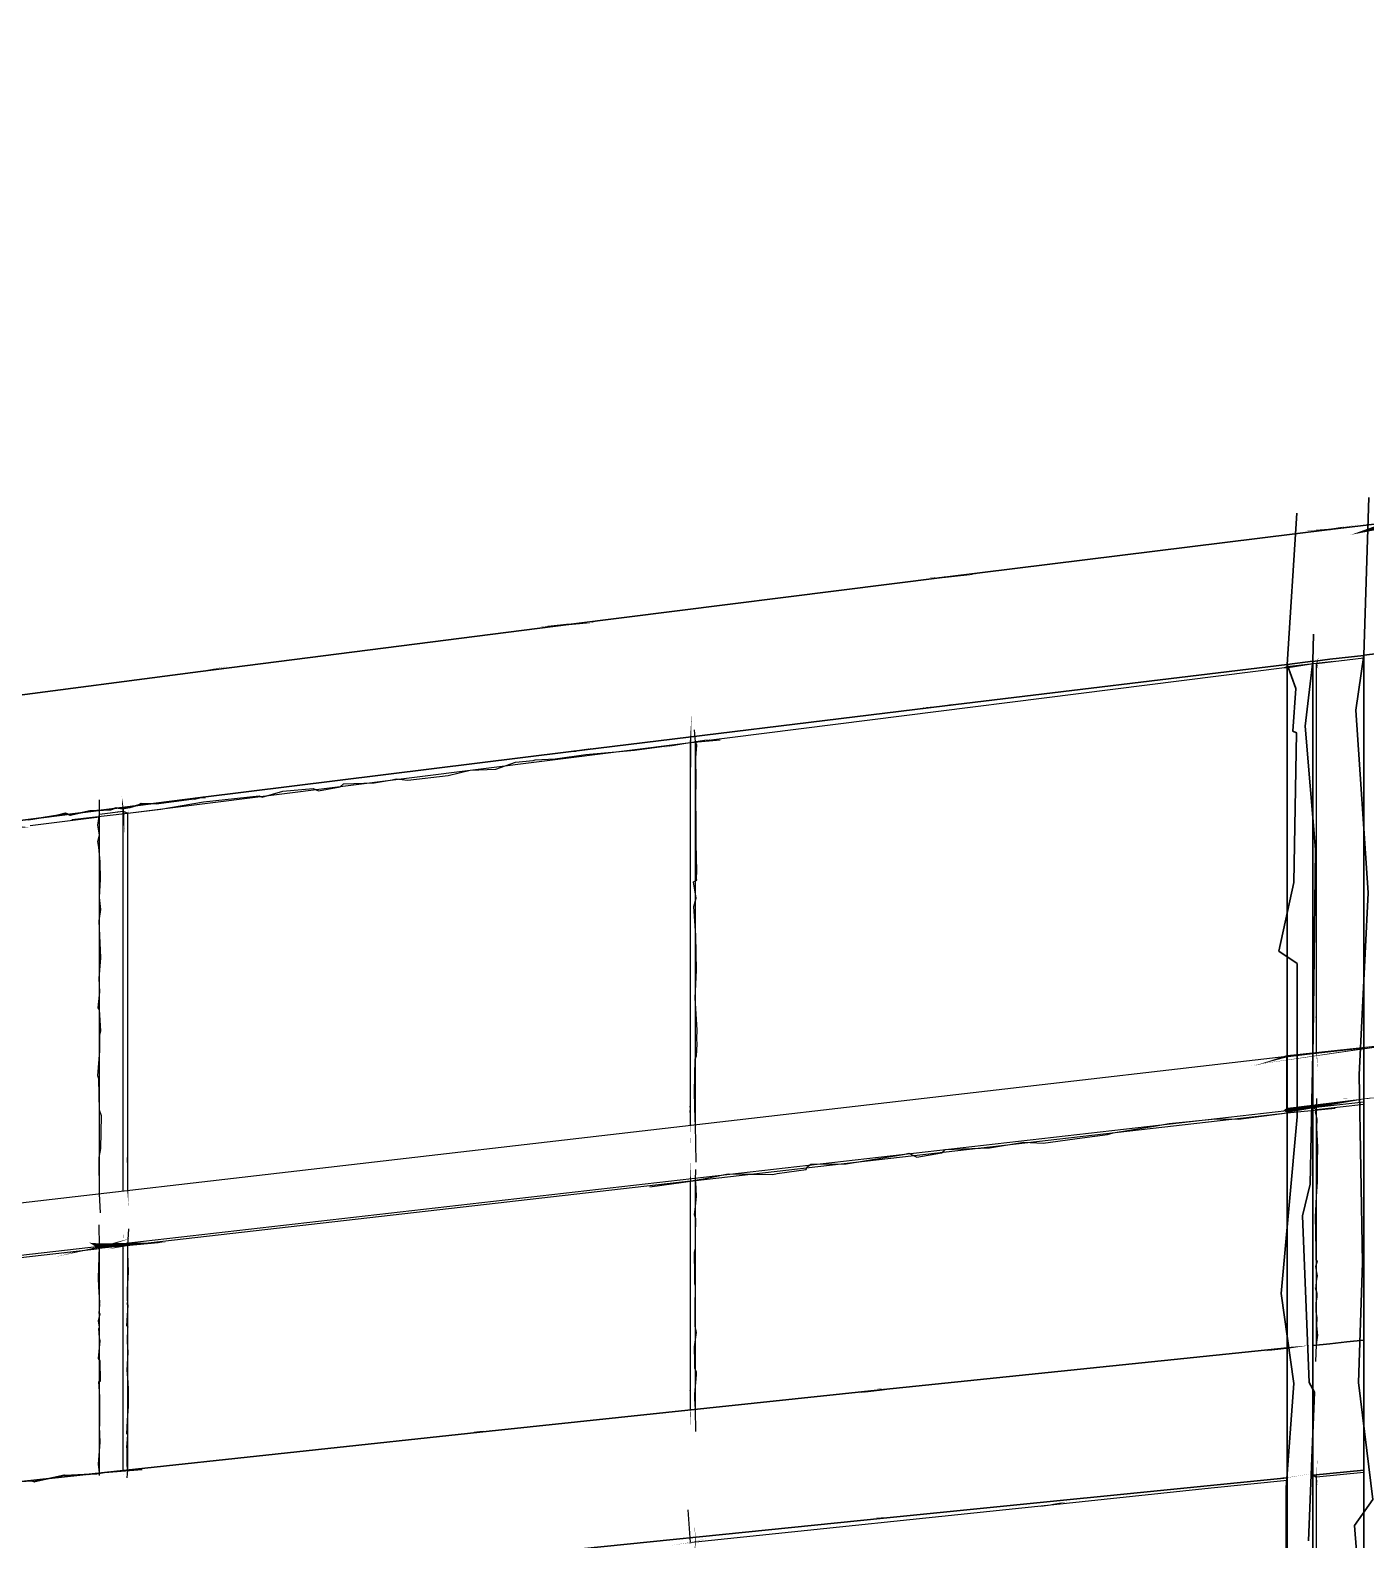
# Model space of a CAD drawing. Header units: inches. Extents: x -877 to 882, y -418 to 410.
# Drawn here: x 162.5 to 287.3, y 268.5 to 409.7 of the extents above; entities that cross this region are included whole.
import ezdxf

# ---------------------------------------------------------------- set-up
doc = ezdxf.new("R2010")
doc.units = ezdxf.units.IN
doc.header["$LTSCALE"] = 0.5
doc.header["$MEASUREMENT"] = 0
doc.layers.get('0').update_dxf_attribs({"lineweight": 18})
for name, color, linetype, lineweight in [('A-Glaz-Curt', 52, 'Continuous', 35), ('A-Glaz-Curt-Unit', 51, 'Continuous', 25), ('A-Wall', 113, 'Continuous', 35)]:
    doc.layers.add(name, color=color, linetype=linetype, lineweight=lineweight)

# ---------------------------------------------------------------- blocks, each defined once
blk = doc.blocks.new('*U12')
at = {"color": 7, "linetype": 'Continuous', "lineweight": -3}
for p, q in [((282.37, 350.65), (282.37, 350.65)), ((162.46, 335.3), (168.94, 336.12)), ((170.59, 336.57), (170.72, 336.62)), ((171.16, 336.64), (171.58, 336.45)), ((272.86, 273.37), (279.99, 274.11)), ((258.15, 271.83), (272.86, 273.37))]:
    blk.add_line(p, q, dxfattribs=at)
at = {"layer": 'A-Glaz-Curt', "color": 143, "linetype": 'Continuous', "lineweight": 35}
for p, q in [((283.96, 362.98), (320.77, 367.46)), ((247.96, 358.53), (283.96, 362.98)), ((212.77, 354.11), (247.96, 358.53)), ((178.38, 349.71), (212.77, 354.11)), ((287.15, 351.23), (289.54, 351.51)), ((247.96, 346.51), (279.99, 350.37)), ((279.99, 350.37), (282.37, 350.66)), ((279.99, -251.38), (279.99, 350.37)), ((282.37, 350.65), (283.96, 350.85)), ((282.37, -251.48), (282.37, 350.66)), ((282.37, 350.66), (282.37, 350.65)), ((283.96, 350.85), (287.15, 351.22)), ((287.15, -251.68), (287.15, 351.23)), ((144.79, 345.34), (178.38, 349.71)), ((212.77, 342.2), (247.96, 346.51)), ((178.38, 337.92), (212.77, 342.2)), ((144.79, 333.67), (178.38, 337.92)), ((282.37, 286.7), (283.96, 286.86)), ((282.37, 274.57), (282.37, 286.7)), ((283.96, 286.86), (285.55, 287.03)), ((285.55, 287.03), (287.15, 287.19)), ((287.15, 275.04), (287.15, 287.19)), ((287.15, 287.19), (287.15, 287.19)), ((242.23, 282.56), (279.98, 286.46)), ((279.98, 274.33), (279.98, 286.46)), ((279.98, 286.46), (279.99, 286.46)), ((205.38, 278.68), (242.23, 282.56)), ((169.41, 274.82), (205.38, 278.68)), ((134.32, 271), (169.41, 274.82)), ((242.23, 270.55), (279.98, 274.33)), ((279.98, 274.33), (279.99, 274.33)), ((282.37, 274.57), (283.96, 274.73)), ((282.37, 274.57), (282.73, 274.39)), ((283.96, 274.73), (285.55, 274.88)), ((285.55, 274.88), (287.15, 275.04)), ((287.15, 275.04), (287.15, 275.04)), ((205.38, 266.8), (242.23, 270.55))]:
    blk.add_line(p, q, dxfattribs=at)
at = {"layer": 'A-Glaz-Curt-Unit', "color": 141, "linetype": 'Continuous', "lineweight": 25}
for p, q in [((224.65, 343.14), (279.99, 350.11)), ((282.73, 350.45), (287.15, 350.98)), ((282.73, 314.04), (282.73, 350.45)), ((171.58, 336.45), (224.19, 343.08)), ((171.58, 301.19), (171.58, 336.45)), ((282.73, 308.76), (287.15, 309.24)), ((224.65, 302.13), (279.99, 308.45)), ((282.73, 286.74), (282.73, 308.76)), ((171.58, 296.07), (224.19, 302.08)), ((118.39, 289.99), (168.94, 295.77)), ((171.58, 275.06), (171.58, 296.07)), ((282.73, 274.4), (287.15, 274.83)), ((282.73, 229.54), (282.73, 274.4)), ((224.65, 268.33), (258.15, 271.83))]:
    blk.add_line(p, q, dxfattribs=at)
at = {"layer": 'A-Glaz-Curt-Unit', "color": 143, "linetype": 'Continuous', "lineweight": 25}
for p, q in [((224.19, 343.08), (224.65, 343.14)), ((224.19, 307.28), (224.19, 343.08)), ((224.65, 307.33), (224.65, 343.14)), ((168.94, 336.36), (171.16, 336.64)), ((168.94, 300.88), (168.94, 336.36)), ((171.16, 301.14), (171.16, 336.64)), ((66.8, 289.06), (279.93, 313.73)), ((279.93, 308.67), (279.93, 313.73)), ((279.93, 313.73), (279.99, 313.7)), ((282.37, 314), (287.15, 314.53)), ((282.37, 308.95), (282.37, 314)), ((287.15, 309.46), (287.15, 314.53)), ((287.15, 314.53), (287.15, 314.52)), ((282.37, 308.95), (287.15, 309.46)), ((287.15, 309.46), (287.15, 309.46)), ((169.77, 296.08), (279.93, 308.67)), ((279.93, 308.67), (279.99, 308.65)), ((282.37, 308.95), (282.73, 308.76)), ((224.19, 302.08), (224.65, 302.13)), ((224.19, 280.66), (224.19, 302.08)), ((224.65, 280.71), (224.65, 302.13)), ((66.8, 284.31), (168.94, 295.99)), ((168.94, 274.77), (168.94, 295.99)), ((171.16, 275.01), (171.16, 296.24)), ((171.16, 296.24), (171.58, 296.07))]:
    blk.add_line(p, q, dxfattribs=at)
blk = doc.blocks.new('New Napkin Sketch')
at = {"layer": 'A-Wall', "color": 143, "linetype": 'Continuous', "lineweight": 35}
for p, q in [((287.15, 351.23), (289.54, 351.51)), ((279.99, 350.37), (282.37, 350.66)), ((282.37, 350.65), (283.96, 350.85)), ((282.37, 350.66), (282.37, 350.65)), ((283.96, 350.85), (287.15, 351.22)), ((282.37, 286.7), (283.96, 286.86)), ((282.37, 274.57), (282.37, 286.7)), ((283.96, 286.86), (285.55, 287.03)), ((285.55, 287.03), (287.15, 287.19)), ((287.15, 275.04), (287.15, 287.19)), ((287.15, 287.19), (287.15, 287.19)), ((279.98, 274.33), (279.98, 286.46)), ((279.98, 286.46), (279.99, 286.46)), ((279.98, 274.33), (279.99, 274.33)), ((282.37, 274.57), (283.96, 274.73)), ((282.37, 274.57), (282.73, 274.39)), ((283.96, 274.73), (285.55, 274.88)), ((285.55, 274.88), (287.15, 275.04)), ((287.15, 275.04), (287.15, 275.04))]:
    blk.add_line(p, q, dxfattribs=at)
at = {"layer": 'A-Wall', "color": 7, "linetype": 'Continuous', "lineweight": -3}
for p, q in [((282.37, 350.65), (282.37, 350.65)), ((162.46, 335.3), (168.94, 336.12)), ((170.59, 336.57), (170.72, 336.62)), ((171.16, 336.64), (171.58, 336.45)), ((272.86, 273.37), (279.99, 274.11)), ((258.15, 271.83), (272.86, 273.37))]:
    blk.add_line(p, q, dxfattribs=at)
at = {"layer": 'A-Wall', "color": 141, "linetype": 'Continuous', "lineweight": 25}
for p, q in [((282.73, 350.45), (287.15, 350.98)), ((282.73, 308.76), (287.15, 309.24)), ((282.73, 274.4), (287.15, 274.83))]:
    blk.add_line(p, q, dxfattribs=at)
at = {"layer": 'A-Wall', "color": 143, "linetype": 'Continuous', "lineweight": 25}
for p, q in [((224.19, 343.08), (224.65, 343.14)), ((168.94, 336.36), (171.16, 336.64)), ((279.93, 308.67), (279.93, 313.73)), ((279.93, 313.73), (279.99, 313.7)), ((282.37, 314), (287.15, 314.53)), ((282.37, 308.95), (282.37, 314)), ((287.15, 309.46), (287.15, 314.53)), ((287.15, 314.53), (287.15, 314.52)), ((282.37, 308.95), (287.15, 309.46)), ((287.15, 309.46), (287.15, 309.46)), ((279.93, 308.67), (279.99, 308.65)), ((282.37, 308.95), (282.73, 308.76)), ((224.19, 302.08), (224.65, 302.13)), ((171.16, 296.24), (171.58, 296.07))]:
    blk.add_line(p, q, dxfattribs=at)
at = {"layer": 'A-Wall', "color": 252, "linetype": 'Continuous', "lineweight": 50, "extrusion": (0, 0, -1)}
blk.add_lwpolyline([(-285.9, 362.48, 0, 0.794, 0), (-290.79, 363.82, 0.794, 0, 0), (-306.43, 367.3, 0, 0, 0), (-307.32, 366.94, 0, 0, 0), (-323.23, 370.98, 0, 0, 0), (-332.43, 373.46, 0, 0, 0), (-338.07, 375.91, 0, 0, 0), (-351.46, 377.81, 0, 0, 0), (-362.79, 380.82, 0, 0, 0), (-380.25, 384.46, 0, 0, 0), (-387.51, 386.31, 0, 0, 0), (-390.14, 386.48, 0, 0, 0), (-400.25, 388.9, 0, 0, 0), (-408.15, 391.01, 0, 0, 0), (-411.08, 392.07, 0, 0, 0), (-417.39, 392.86, 0, 0, 0), (-427.62, 395.81, 0, 0, 0), (-441.99, 400.39, 0, 0, 0), (-456.22, 403.04, 0, 0.137, 0), (-467.25, 405.52, 0.137, 0, 0), (-483.35, 409.67, 0, 0, 0)], format="xyseb", dxfattribs=at)
at = {"layer": 'A-Wall', "color": 143, "linetype": 'Continuous', "lineweight": 35, "extrusion": (0, 0, -1)}
for points in [[(-281.48, 362.72, 0, 0.0487, 0), (-283.96, 362.98, 0.0487, 0, 0), (-286.74, 363.45, 0, 0, 0), (-287.62, 363.39, 0, 0, 0), (-290.05, 363.85, 0, 0, 0), (-291.1, 363.73, 0, 0, 0), (-291.1, 363.82, 0, 0, 0), (-293.49, 364.24, 0, 0, 0), (-296.43, 364.59, 0, 0, 0), (-299.59, 364.87, 0, 0, 0), (-303.11, 365.35, 0, 0, 0), (-305.24, 365.63, 0, 0, 0), (-307.8, 365.79, 0, 0, 0), (-310.6, 366.29, 0, 0, 0), (-314.11, 366.57, 0, 0, 0), (-317.16, 366.94, 0, 0, 0), (-320.62, 367.32, 0, 0.1, 0), (-320.77, 367.46, 0.1, 0, 0), (-322.56, 367.56, 0, 0, 0)], [(-246.37, 358.49, 0, 0.0432, 0), (-247.96, 358.53, 0.0432, 0, 0), (-251.38, 358.89, 0, 0, 0), (-254.27, 359.39, 0, 0, 0), (-257.26, 359.58, 0, 0, 0), (-260.09, 360.11, 0, 0, 0), (-263.09, 360.47, 0, 0, 0), (-264.42, 360.62, 0, 0, 0), (-265.54, 360.8, 0, 0, 0), (-268.2, 360.99, 0, 0, 0), (-270.86, 361.24, 0, 0, 0), (-273.6, 361.77, 0, 0, 0), (-274.45, 361.95, 0, 0, 0), (-277.7, 362.26, 0, 0, 0), (-280.31, 362.68, 0, 0, 0), (-281.84, 362.89, 0, 0.157, 0), (-283.96, 362.98, 0.157, 0, 0), (-285.34, 363.26, 0, 0, 0)], [(-210.01, 353.89, 0, 0.148, 0), (-212.77, 354.11, 0.148, 0, 0), (-215.24, 354.27, 0, 0, 0), (-216.82, 354.77, 0, 0, 0), (-218.88, 354.7, 0, 0, 0), (-220.51, 355.19, 0, 0, 0), (-223.88, 355.47, 0, 0, 0), (-226.83, 355.86, 0, 0, 0), (-228.84, 356.25, 0, 0, 0), (-232.25, 356.64, 0, 0, 0), (-235.29, 356.88, 0, 0, 0), (-236.96, 357.06, 0, 0, 0), (-237.63, 357.26, 0, 0, 0), (-238.28, 357.27, 0, 0, 0), (-239.92, 357.53, 0, 0, 0), (-243.22, 358.1, 0, 0, 0), (-245.11, 358.01, 0, 0, 0), (-245.94, 358.3, 0, 0.141, 0), (-247.96, 358.53, 0.141, 0, 0), (-251, 358.79, 0, 0, 0)], [(-176.43, 349.5, 0, 0.0166, 0), (-178.38, 349.71, 0.0166, 0, 0), (-179.43, 349.85, 0, 0, 0), (-180.07, 350.09, 0, 0, 0), (-181.86, 350.25, 0, 0, 0), (-182.63, 350.17, 0, 0, 0), (-184.2, 350.48, 0, 0, 0), (-185.72, 350.75, 0, 0, 0), (-187.76, 351.05, 0, 0, 0), (-189.65, 351.16, 0, 0, 0), (-191.45, 351.5, 0, 0, 0), (-194.41, 351.89, 0, 0, 0), (-195.8, 351.99, 0, 0, 0), (-196.59, 351.94, 0, 0, 0), (-198.36, 352.41, 0, 0, 0), (-201.23, 352.69, 0, 0, 0), (-202.98, 352.78, 0, 0, 0), (-205.4, 353.15, 0, 0, 0), (-207.7, 353.41, 0, 0, 0), (-210.43, 353.69, 0, 0, 0), (-210.64, 353.94, 0, 0, 0), (-211.19, 354.02, 0, 0.0297, 0), (-212.77, 354.11, 0.0297, 0, 0), (-214.15, 354.27, 0, 0, 0)], [(-143.68, 345.22, 0, 0.12, 0), (-144.79, 345.34, 0.12, 0, 0), (-148.1, 345.72, 0, 0, 0), (-150.59, 346.1, 0, 0, 0), (-151.96, 346.3, 0, 0, 0), (-153.91, 346.68, 0, 0, 0), (-155.08, 346.55, 0, 0, 0), (-155.7, 346.73, 0, 0, 0), (-158.48, 347.27, 0, 0, 0), (-158.67, 347.09, 0, 0, 0), (-159.78, 347.45, 0, 0, 0), (-163.14, 347.78, 0, 0, 0), (-164.71, 348.06, 0, 0, 0), (-167.4, 348.13, 0, 0, 0), (-169.4, 348.57, 0, 0, 0), (-170.78, 348.66, 0, 0, 0), (-173.01, 349.08, 0, 0, 0), (-175.74, 349.26, 0, 0, 0), (-176.87, 349.5, 0, 0.0646, 0), (-178.38, 349.71, 0.0646, 0, 0), (-181.1, 350.23, 0, 0, 0)], [(-245.54, 346.31, 0, 0.0364, 0), (-247.96, 346.51, 0.0364, 0, 0), (-248.88, 346.73, 0, 0, 0), (-251.98, 346.96, 0, 0, 0), (-254.97, 347.32, 0, 0, 0), (-256.96, 347.5, 0, 0, 0), (-257.13, 347.74, 0, 0, 0), (-257.22, 347.68, 0, 0, 0), (-258.78, 347.84, 0, 0, 0), (-261.61, 348.25, 0, 0, 0), (-262.85, 348.41, 0, 0, 0), (-265.35, 348.53, 0, 0, 0), (-268.1, 348.85, 0, 0, 0), (-268.2, 348.94, 0, 0, 0), (-269.32, 349.16, 0, 0, 0), (-270.35, 349.16, 0, 0, 0), (-272.03, 349.5, 0, 0, 0), (-273.05, 349.68, 0, 0, 0), (-274.2, 349.74, 0, 0, 0), (-277.3, 350.04, 0, 0.102, 0), (-279.99, 350.37, 0.102, 0, 0), (-283.1, 350.78, 0, 0, 0)], [(-211.69, 342.11, 0, 0.0576, 0), (-212.77, 342.2, 0.0576, 0, 0), (-215.05, 342.57, 0, 0, 0), (-215.38, 342.6, 0, 0, 0), (-217.31, 342.69, 0, 0, 0), (-220.22, 343.24, 0, 0, 0), (-221.72, 343.26, 0, 0, 0), (-223.02, 343.34, 0, 0, 0), (-226, 343.67, 0, 0, 0), (-228.1, 344.24, 0, 0, 0), (-231.04, 344.57, 0, 0, 0), (-231.15, 344.45, 0, 0, 0), (-233.25, 344.54, 0, 0, 0), (-234.96, 344.9, 0, 0, 0), (-235.18, 345, 0, 0, 0), (-237.02, 345.18, 0, 0, 0), (-239.62, 345.6, 0, 0, 0), (-242.11, 345.94, 0, 0, 0), (-244.24, 346.03, 0, 0, 0), (-245.68, 346.35, 0, 0, 0), (-247.7, 346.44, 0, 0.093, 0), (-247.96, 346.51, 0.093, 0, 0), (-249, 346.64, 0, 0, 0)], [(-177.61, 337.66, 0, 0.149, 0), (-178.38, 337.92, 0.149, 0, 0), (-180.95, 338.31, 0, 0, 0), (-182.93, 338.57, 0, 0, 0), (-184.07, 338.69, 0, 0, 0), (-186.75, 338.86, 0, 0, 0), (-189.5, 339.28, 0, 0, 0), (-191.45, 339.45, 0, 0, 0), (-192.44, 339.77, 0, 0, 0), (-193.3, 339.93, 0, 0, 0), (-194.54, 340.1, 0, 0, 0), (-195.09, 339.91, 0, 0, 0), (-197.25, 340.17, 0, 0, 0), (-199.42, 340.41, 0, 0, 0), (-200.19, 340.51, 0, 0, 0), (-201.23, 340.86, 0, 0, 0), (-204.43, 341.31, 0, 0, 0), (-206.61, 341.43, 0, 0, 0), (-208.13, 341.51, 0, 0, 0), (-209.51, 341.86, 0, 0, 0), (-211.61, 342.1, 0, 0.0946, 0), (-212.77, 342.2, 0.0946, 0, 0), (-213.69, 342.21, 0, 0, 0)], [(-241.64, 282.68, 0, 0.125, 0), (-242.23, 282.56, 0.125, 0, 0), (-244.46, 282.81, 0, 0, 0), (-246.47, 283.18, 0, 0, 0), (-249.68, 283.47, 0, 0, 0), (-251.79, 283.67, 0, 0, 0), (-254.28, 283.64, 0, 0, 0), (-255.04, 283.8, 0, 0, 0), (-255.99, 283.97, 0, 0, 0), (-258, 284.07, 0, 0, 0), (-258.62, 284.22, 0, 0, 0), (-260.73, 284.36, 0, 0, 0), (-261.48, 284.4, 0, 0, 0), (-264.92, 284.98, 0, 0, 0), (-267.9, 285.03, 0, 0, 0), (-271.16, 285.72, 0, 0, 0), (-272.3, 285.76, 0, 0, 0), (-275, 285.8, 0, 0, 0), (-277.86, 286.14, 0, 0.154, 0), (-279.98, 286.46, 0.154, 0, 0), (-282.09, 286.7, 0, 0, 0)], [(-203.91, 278.68, 0, 0.0723, 0), (-205.38, 278.68, 0.0723, 0, 0), (-205.52, 278.82, 0, 0, 0), (-208.11, 279.08, 0, 0, 0), (-209.9, 279.11, 0, 0, 0), (-212.47, 279.34, 0, 0, 0), (-215.48, 279.69, 0, 0, 0), (-217.85, 279.86, 0, 0, 0), (-221.44, 280.5, 0, 0, 0), (-222.59, 280.55, 0, 0, 0), (-223.11, 280.5, 0, 0, 0), (-224.28, 280.7, 0, 0, 0), (-226.51, 280.89, 0, 0, 0), (-228.61, 280.95, 0, 0, 0), (-230.12, 281.41, 0, 0, 0), (-231.73, 281.58, 0, 0, 0), (-232.75, 281.72, 0, 0, 0), (-235.58, 281.68, 0, 0, 0), (-236.32, 282.08, 0, 0, 0), (-239.93, 282.22, 0, 0.131, 0), (-242.23, 282.56, 0.131, 0, 0), (-243.13, 282.72, 0, 0, 0)], [(-167.53, 274.51, 0, 0.0422, 0), (-169.41, 274.82, 0.0422, 0, 0), (-171.74, 275.08, 0, 0, 0), (-174.89, 275.35, 0, 0, 0), (-177.25, 275.64, 0, 0, 0), (-180.32, 275.82, 0, 0, 0), (-183.19, 276.13, 0, 0, 0), (-186.28, 276.46, 0, 0, 0), (-188, 276.89, 0, 0, 0), (-189.42, 276.94, 0, 0, 0), (-190.3, 277.2, 0, 0, 0), (-192.38, 277.15, 0, 0, 0), (-195.86, 277.66, 0, 0, 0), (-197.44, 277.7, 0, 0, 0), (-199.85, 278.17, 0, 0, 0), (-200.64, 278.32, 0, 0, 0), (-202.02, 278.33, 0, 0, 0), (-203.75, 278.33, 0, 0, 0), (-204.05, 278.65, 0, 0, 0), (-204.64, 278.76, 0, 0.0143, 0), (-205.38, 278.68, 0.0143, 0, 0), (-207.59, 278.99, 0, 0, 0)], [(-241.45, 270.56, 0, 0.0293, 0), (-242.23, 270.55, 0.0293, 0, 0), (-245.59, 270.86, 0, 0, 0), (-248.62, 271.02, 0, 0, 0), (-251.63, 271.46, 0, 0, 0), (-253.24, 271.49, 0, 0, 0), (-253.29, 271.82, 0, 0, 0), (-253.57, 271.86, 0, 0, 0), (-253.78, 271.88, 0, 0, 0), (-253.96, 271.55, 0, 0, 0), (-257.3, 271.88, 0, 0, 0), (-259.09, 272.29, 0, 0, 0), (-261.74, 272.63, 0, 0, 0), (-262.51, 272.53, 0, 0, 0), (-265.9, 273.01, 0, 0, 0), (-269.48, 273.45, 0, 0, 0), (-269.57, 273.32, 0, 0, 0), (-270.22, 273.36, 0, 0, 0), (-273.26, 273.56, 0, 0, 0), (-275.53, 273.86, 0, 0, 0), (-279.18, 274.37, 0, 0.0229, 0), (-279.98, 274.33, 0.0229, 0, 0), (-282.51, 274.75, 0, 0, 0)], [(-203.88, 266.46, 0, 0.149, 0), (-205.38, 266.8, 0.149, 0, 0), (-207.51, 267.14, 0, 0, 0), (-209.23, 267.29, 0, 0, 0), (-211.77, 267.6, 0, 0, 0), (-213.5, 267.5, 0, 0, 0), (-215.55, 267.88, 0, 0, 0), (-219.13, 268.3, 0, 0, 0), (-222.74, 268.53, 0, 0, 0), (-226.2, 268.98, 0, 0, 0), (-228.87, 269.3, 0, 0, 0), (-231.01, 269.32, 0, 0, 0), (-233.51, 269.78, 0, 0, 0), (-234.85, 269.62, 0, 0, 0), (-236.08, 269.75, 0, 0, 0), (-239.34, 270.25, 0, 0, 0), (-241.54, 270.58, 0, 0.142, 0), (-242.23, 270.55, 0.142, 0, 0), (-243.78, 270.68, 0, 0, 0)]]:
    blk.add_lwpolyline(points, format="xyseb", dxfattribs=at)
for points in [[(-287.45, 206.41), (-287.03, 207.77), (-287.21, 208.36), (-287.67, 210.82), (-287.31, 214.47), (-286.84, 218.19), (-286.2, 234.67), (-286.57, 241.11), (-286.55, 246.19), (-287.7, 251.5), (-286.27, 269.85), (-288, 272.3), (-286.64, 283.23), (-287.03, 294.42), (-286.7, 311.99), (-287.54, 329.02), (-286.4, 346.1), (-287.15, 351.23), (-287.61, 365.98)], [(-279.89, 261.68), (-279.87, 273.42), (-280.6, 283.14), (-279.4, 291.55), (-280.92, 308.06), (-280.9, 322.4), (-279.2, 323.56), (-280.61, 329.97), (-280.85, 343.96), (-280.51, 344.12), (-280.78, 348.11), (-279.99, 350.37), (-280.88, 364.5)], [(-281.98, 268.44), (-282.53, 282.34), (-282.03, 283.22), (-281.42, 298.82), (-282.14, 301.78), (-282.42, 315.6), (-282.62, 333.07), (-281.67, 344.59), (-282.37, 350.66), (-282.44, 353.21)], [(-162.31, 335.85), (-165.03, 336.28), (-165.75, 336.47), (-166.2, 336.27), (-168.04, 336.67), (-169.96, 336.77), (-170.48, 336.95), (-171.1, 336.88), (-171.78, 336.98), (-172.62, 337.25), (-172.83, 337.38), (-174.24, 337.35), (-177.55, 337.78), (-178.38, 337.92), (-178.8, 337.9)], [(-161.58, 273.97), (-162.62, 274.03), (-162.88, 273.94), (-162.91, 273.96), (-165.62, 274.57), (-165.74, 274.52), (-168.67, 274.7), (-169.41, 274.82), (-172.91, 275.11)]]:
    blk.add_lwpolyline(points, dxfattribs=at)
at = {"layer": 'A-Wall', "color": 141, "linetype": 'Continuous', "lineweight": 25, "extrusion": (0, 0, -1)}
for points in [[(-221.6, 342.58, 0, 0.0942, 0), (-224.65, 343.14, 0.0942, 0, 0), (-226.19, 343.43, 0, 0, 0), (-226.32, 343.26, 0, 0, 0), (-226.36, 343.39, 0, 0, 0), (-228.74, 343.48, 0, 0, 0), (-232.17, 343.95, 0, 0, 0), (-236.09, 344.82, 0, 0, 0), (-241.21, 345.32, 0, 0, 0), (-246.08, 345.75, 0, 0, 0), (-251.01, 346.41, 0, 0, 0), (-255.44, 347.17, 0, 0, 0), (-260.13, 347.33, 0, 0, 0), (-260.9, 347.6, 0, 0, 0), (-261.11, 347.76, 0, 0, 0), (-262.09, 347.94, 0, 0, 0), (-263.37, 348.27, 0, 0, 0), (-266.31, 348.49, 0, 0, 0), (-271.14, 349.09, 0, 0, 0), (-275, 349.48, 0, 0, 0), (-278.08, 349.67, 0, 0, 0), (-279.35, 350.01, 0, 0.206, 0), (-279.99, 350.11, 0.206, 0, 0), (-284.55, 350.73, 0, 0, 0)], [(-282.85, 312.3, 0, 0.0557, 0), (-282.73, 314.04, 0.0557, 0, 0), (-282.62, 317.55, 0, 0, 0), (-282.77, 319.47, 0, 0, 0), (-282.89, 322.4, 0, 0, 0), (-282.91, 325.06, 0, 0, 0), (-282.78, 328.1, 0, 0, 0), (-282.62, 328.77, 0, 0, 0), (-282.68, 329.53, 0, 0, 0), (-282.88, 331.57, 0, 0, 0), (-282.87, 332.54, 0, 0, 0), (-282.85, 335.68, 0, 0, 0), (-282.78, 338.37, 0, 0, 0), (-282.72, 340.4, 0, 0, 0), (-282.56, 340.62, 0, 0, 0), (-282.88, 343.15, 0, 0, 0), (-282.86, 345.74, 0, 0, 0), (-282.89, 346.39, 0, 0, 0), (-282.88, 349.94, 0, 0.114, 0), (-282.73, 350.45, 0.114, 0, 0), (-282.9, 351.02, 0, 0, 0)], [(-171.65, 299.73, 0, 0.104, 0), (-171.58, 301.19, 0.104, 0, 0), (-171.48, 304.5, 0, 0, 0), (-171.44, 306.5, 0, 0, 0), (-171.75, 308.34, 0, 0, 0), (-171.49, 308.52, 0, 0, 0), (-171.45, 310.71, 0, 0, 0), (-171.46, 312.98, 0, 0, 0), (-171.42, 316.15, 0, 0, 0), (-171.53, 316.35, 0, 0, 0), (-171.76, 318.48, 0, 0, 0), (-171.59, 318.6, 0, 0, 0), (-171.6, 320.76, 0, 0, 0), (-171.47, 323.51, 0, 0, 0), (-171.55, 325.37, 0, 0, 0), (-171.51, 326.79, 0, 0, 0), (-171.47, 329.79, 0, 0, 0), (-171.58, 331.55, 0, 0, 0), (-171.56, 333.5, 0, 0, 0), (-171.64, 335.43, 0, 0.0777, 0), (-171.58, 336.45, 0.0777, 0, 0), (-171.65, 336.69, 0, 0, 0)], [(-116.07, 329.58, 0, 0.0486, 0), (-118.39, 329.75, 0.0486, 0, 0), (-119.46, 329.93, 0, 0, 0), (-122.19, 330.29, 0, 0, 0), (-124.87, 330.76, 0, 0, 0), (-128.27, 331.16, 0, 0, 0), (-128.63, 330.91, 0, 0, 0), (-131.7, 331.62, 0, 0, 0), (-135.61, 331.73, 0, 0, 0), (-137.33, 332.26, 0, 0, 0), (-137.76, 332.11, 0, 0, 0), (-138.6, 332.12, 0, 0, 0), (-141.88, 332.72, 0, 0, 0), (-144.62, 333.05, 0, 0, 0), (-148.33, 333.4, 0, 0, 0), (-150.25, 333.64, 0, 0, 0), (-154.1, 334.19, 0, 0, 0), (-156.04, 334.69, 0, 0, 0), (-159.95, 334.91, 0, 0.13, 0), (-161.47, 335.18, 0.13, 0, 0), (-162.5, 335.13, 0, 0, 0)], [(-169.64, 295.67, 0, 0.152, 0), (-171.58, 296.07, 0.152, 0, 0), (-171.62, 295.82, 0, 0, 0), (-173.72, 296.36, 0, 0, 0), (-176.26, 296.58, 0, 0, 0), (-176.94, 296.53, 0, 0, 0), (-179.54, 296.83, 0, 0, 0), (-181.24, 297.26, 0, 0, 0), (-184.21, 297.69, 0, 0, 0), (-186.39, 297.54, 0, 0, 0), (-191.23, 298.27, 0, 0, 0), (-193.08, 298.36, 0, 0, 0), (-196.76, 298.7, 0, 0, 0), (-196.87, 299.04, 0, 0, 0), (-200.23, 299.47, 0, 0, 0), (-204.26, 299.76, 0, 0, 0), (-207.32, 300.08, 0, 0, 0), (-211.18, 300.69, 0, 0, 0), (-213.51, 300.87, 0, 0, 0), (-215.05, 301.3, 0, 0, 0), (-215.34, 301.01, 0, 0, 0), (-218.64, 301.44, 0, 0, 0), (-221.66, 301.74, 0, 0.0545, 0), (-224.19, 302.08, 0.0545, 0, 0), (-227.14, 302.6, 0, 0, 0)], [(-116.5, 289.67, 0, 0.175, 0), (-118.39, 289.99, 0.175, 0, 0), (-119.91, 290.15, 0, 0, 0), (-122.41, 290.24, 0, 0, 0), (-122.83, 290.72, 0, 0, 0), (-125.9, 290.73, 0, 0, 0), (-126.65, 291.07, 0, 0, 0), (-131.03, 291.59, 0, 0, 0), (-133.94, 291.98, 0, 0, 0), (-135.1, 291.7, 0, 0, 0), (-136.41, 291.89, 0, 0, 0), (-137.55, 292.4, 0, 0, 0), (-142.26, 292.88, 0, 0, 0), (-145.7, 293.05, 0, 0, 0), (-147.67, 293.2, 0, 0, 0), (-152.22, 293.82, 0, 0, 0), (-154.01, 293.98, 0, 0, 0), (-157.88, 294.59, 0, 0, 0), (-162.1, 295.18, 0, 0, 0), (-163.07, 295.05, 0, 0, 0), (-165.25, 295.21, 0, 0.0815, 0), (-168.94, 295.77, 0.0815, 0, 0), (-171.91, 296.07, 0, 0, 0)], [(-282.55, 228.16, 0, 0.151, 0), (-282.73, 229.54, 0.151, 0, 0), (-282.58, 229.81, 0, 0, 0), (-282.78, 233.97, 0, 0, 0), (-282.78, 235.67, 0, 0, 0), (-282.84, 237.62, 0, 0, 0), (-282.89, 241.2, 0, 0, 0), (-282.66, 244.23, 0, 0, 0), (-282.86, 246.64, 0, 0, 0), (-282.8, 248.55, 0, 0, 0), (-282.71, 250.97, 0, 0, 0), (-282.58, 254.97, 0, 0, 0), (-282.81, 256.01, 0, 0, 0), (-282.65, 259.81, 0, 0, 0), (-282.84, 263.99, 0, 0, 0), (-282.81, 266.39, 0, 0, 0), (-282.54, 267.76, 0, 0, 0), (-282.65, 267.89, 0, 0, 0), (-282.89, 271.37, 0, 0, 0), (-282.56, 272.14, 0, 0, 0), (-282.84, 273.45, 0, 0.0534, 0), (-282.73, 274.4, 0.0534, 0, 0), (-282.79, 276.1, 0, 0, 0)], [(-223.89, 268.13, 0, 0.0947, 0), (-224.65, 268.33, 0.0947, 0, 0), (-225.62, 268.42, 0, 0, 0), (-228.4, 268.88, 0, 0, 0), (-229.99, 268.99, 0, 0, 0), (-231.1, 269.16, 0, 0, 0), (-233.52, 269.34, 0, 0, 0), (-235.68, 269.61, 0, 0, 0), (-236.6, 269.44, 0, 0, 0), (-238.1, 269.62, 0, 0, 0), (-238.83, 269.68, 0, 0, 0), (-241.26, 269.95, 0, 0, 0), (-241.53, 269.98, 0, 0, 0), (-243.25, 270.14, 0, 0, 0), (-245.13, 270.36, 0, 0, 0), (-247.86, 270.75, 0, 0, 0), (-248.25, 270.81, 0, 0, 0), (-249.05, 270.82, 0, 0, 0), (-251.74, 271.08, 0, 0, 0), (-252.86, 271.16, 0, 0, 0), (-255.84, 271.6, 0, 0, 0), (-256.83, 271.59, 0, 0.127, 0), (-258.15, 271.83, 0.127, 0, 0), (-259.4, 272.09, 0, 0, 0)], [(-167.89, 262.66, 0, 0.235, 0), (-171.58, 262.78, 0.235, 0, 0), (-173.34, 263.06, 0, 0, 0), (-177.57, 263.46, 0, 0, 0), (-179.6, 263.46, 0, 0, 0), (-183.68, 264.25, 0, 0, 0), (-187.64, 264.6, 0, 0, 0), (-192.88, 265.06, 0, 0, 0), (-194.08, 265.13, 0, 0, 0), (-195.72, 265.09, 0, 0, 0), (-197.69, 265.41, 0, 0, 0), (-200.75, 265.83, 0, 0, 0), (-201.35, 266.12, 0, 0, 0), (-205.64, 266.59, 0, 0, 0), (-207.31, 266.59, 0, 0, 0), (-211.87, 267.24, 0, 0, 0), (-215.08, 267.33, 0, 0, 0), (-216.11, 267.65, 0, 0, 0), (-216.76, 267.66, 0, 0, 0), (-219.15, 267.92, 0, 0, 0), (-220.31, 267.84, 0, 0, 0), (-222.34, 267.99, 0, 0.0255, 0), (-224.19, 268.28, 0.0255, 0, 0), (-226.02, 268.72, 0, 0, 0)]]:
    blk.add_lwpolyline(points, format="xyseb", dxfattribs=at)
at = {"layer": 'A-Wall', "color": 143, "linetype": 'Continuous', "lineweight": 25, "extrusion": (0, 0, -1)}
for points in [[(-224.23, 305.35, 0, 0.0371, 0), (-224.19, 307.28, 0.0371, 0, 0), (-224.03, 309.52, 0, 0, 0), (-224.01, 309.98, 0, 0, 0), (-224.07, 310.64, 0, 0, 0), (-224.3, 313.79, 0, 0, 0), (-224.33, 314.1, 0, 0, 0), (-224.31, 317.49, 0, 0, 0), (-224.37, 319.01, 0, 0, 0), (-224.05, 320.24, 0, 0, 0), (-224.22, 322.7, 0, 0, 0), (-224.16, 323.39, 0, 0, 0), (-224.02, 323.45, 0, 0, 0), (-224.21, 325.2, 0, 0, 0), (-224.18, 327.06, 0, 0, 0), (-224.26, 330.61, 0, 0, 0), (-224.06, 331.83, 0, 0, 0), (-224.17, 332.52, 0, 0, 0), (-224.23, 335.43, 0, 0, 0), (-224.17, 338.92, 0, 0, 0), (-224.26, 340.63, 0, 0.15, 0), (-224.19, 343.08, 0.15, 0, 0), (-224.29, 345.59, 0, 0, 0)], [(-171.29, 301.12, 0, 0.0437, 0), (-171.16, 301.14, 0.0437, 0, 0), (-171.09, 301.62, 0, 0, 0), (-171.05, 304.07, 0, 0, 0), (-171.18, 305.53, 0, 0, 0), (-171.11, 306.31, 0, 0, 0), (-171.24, 308.72, 0, 0, 0), (-171.03, 312.12, 0, 0, 0), (-171, 314.59, 0, 0, 0), (-171.06, 316.04, 0, 0, 0), (-171.24, 319, 0, 0, 0), (-171.21, 320.83, 0, 0, 0), (-171.3, 320.87, 0, 0, 0), (-170.99, 322.07, 0, 0, 0), (-171.33, 322.15, 0, 0, 0), (-171.22, 323.08, 0, 0, 0), (-171.23, 325.4, 0, 0, 0), (-171, 326.8, 0, 0, 0), (-171.2, 328.73, 0, 0, 0), (-171.18, 329.83, 0, 0, 0), (-171.18, 330.16, 0, 0, 0), (-171.33, 332.99, 0, 0, 0), (-171.28, 334.59, 0, 0.165, 0), (-171.16, 336.64, 0.165, 0, 0), (-171.02, 338.03, 0, 0, 0)], [(-276.46, 312.87, 0, 0.121, 0), (-289.59, 314.79, 0.121, 0, 0), (-293.44, 315.34, 0, 0, 0), (-294.54, 315.1, 0, 0, 0), (-305.62, 316.16, 0, 0, 0), (-308.2, 316.81, 0, 0, 0), (-310.12, 316.31, 0, 0, 0), (-321.88, 318.21, 0, 0, 0), (-333, 318.92, 0, 0, 0), (-341.73, 320.93, 0, 0, 0), (-354.5, 321.23, 0, 0, 0), (-363.7, 323.29, 0, 0, 0), (-365.89, 322.67, 0, 0, 0), (-376.87, 324.3, 0, 0, 0), (-387.57, 325.5, 0, 0, 0), (-401.34, 326.09, 0, 0, 0), (-407.83, 327.36, 0, 0, 0), (-421.85, 328.51, 0, 0.166, 0), (-429.89, 329.62, 0.166, 0, 0), (-441.72, 331.35, 0, 0, 0)], [(-284.31, 309.8, 0, 0.0278, 0), (-289.59, 309.72, 0.0278, 0, 0)], [(-57.09, 287.28, 0, 0.323, 0), (-66.8, 289.06, 0.323, 0, 0), (-70.54, 289.42, 0, 0, 0), (-73.27, 289.43, 0, 0, 0), (-88.65, 290.7, 0, 0, 0), (-99.23, 292.86, 0, 0, 0), (-116.26, 295.66, 0, 0, 0), (-132.7, 296.9, 0, 0, 0), (-140.77, 298.35, 0, 0, 0), (-159.32, 299.55, 0, 0, 0), (-169.4, 300.07, 0, 0, 0), (-183.18, 301.89, 0, 0, 0), (-188.64, 303.34, 0, 0, 0), (-190.28, 303.79, 0, 0, 0), (-209.12, 305.52, 0, 0, 0), (-212.21, 306.51, 0, 0, 0), (-222.8, 307.55, 0, 0, 0), (-226.99, 308.23, 0, 0, 0), (-244.13, 310.54, 0, 0, 0), (-249.88, 310.18, 0, 0, 0), (-264.8, 312.39, 0, 0, 0), (-276.82, 312.81, 0, 0.196, 0), (-279.93, 313.73, 0.196, 0, 0), (-293.61, 315.29, 0, 0, 0)], [(-164.7, 294.95, 0, 0.144, 0), (-169.77, 296.08, 0.144, 0, 0), (-171.87, 296.72, 0, 0, 0), (-180.04, 297.08, 0, 0, 0), (-188.72, 297.86, 0, 0, 0), (-199.67, 298.95, 0, 0, 0), (-208.47, 300.07, 0, 0, 0), (-209.09, 300.41, 0, 0, 0), (-212.08, 301.35, 0, 0, 0), (-212.14, 301.3, 0, 0, 0), (-214.21, 301.54, 0, 0, 0), (-220.77, 301.81, 0, 0, 0), (-228.02, 302.61, 0, 0, 0), (-234.32, 303.05, 0, 0, 0), (-244.74, 304.93, 0, 0, 0), (-253.07, 305.78, 0, 0, 0), (-257.01, 306.49, 0, 0, 0), (-260.12, 305.95, 0, 0, 0), (-267.21, 307.54, 0, 0, 0), (-276.93, 308.47, 0, 0, 0), (-279.63, 308.66, 0, 0.455, 0), (-279.93, 308.67, 0.455, 0, 0), (-288.52, 309.95, 0, 0, 0)], [(-224.13, 278.58, 0, 0.0559, 0), (-224.19, 280.66, 0.0559, 0, 0), (-224.09, 282.61, 0, 0, 0), (-224.26, 283.84, 0, 0, 0), (-224.15, 285.1, 0, 0, 0), (-224.1, 286.45, 0, 0, 0), (-224.15, 287.86, 0, 0, 0), (-224.12, 289.78, 0, 0, 0), (-224.27, 290.72, 0, 0, 0), (-224.16, 292.62, 0, 0, 0), (-224.23, 292.76, 0, 0, 0), (-224.19, 294.49, 0, 0, 0), (-224.25, 296, 0, 0, 0), (-224.1, 297.9, 0, 0, 0), (-224.21, 298.51, 0, 0, 0), (-224.2, 300.47, 0, 0.101, 0), (-224.19, 302.08, 0.101, 0, 0), (-224.15, 303.93, 0, 0, 0)], [(-171.1, 273.17, 0, 0.000648, 0), (-171.16, 275.01, 0.000648, 0, 0), (-171.08, 275.67, 0, 0, 0), (-171.22, 276.75, 0, 0, 0), (-171.08, 277.37, 0, 0, 0), (-171.06, 279.17, 0, 0, 0), (-171.15, 280.44, 0, 0, 0), (-171.25, 281.1, 0, 0, 0), (-171.06, 282.7, 0, 0, 0), (-171.09, 284.57, 0, 0, 0), (-171.09, 285.79, 0, 0, 0), (-171.11, 286.45, 0, 0, 0), (-171.23, 287.56, 0, 0, 0), (-171.2, 287.84, 0, 0, 0), (-171.12, 289.38, 0, 0, 0), (-171.08, 290.45, 0, 0, 0), (-171.14, 290.99, 0, 0, 0), (-171.1, 292.5, 0, 0, 0), (-171.17, 293.43, 0, 0, 0), (-171.1, 294.09, 0, 0, 0), (-171.24, 295.52, 0, 0.00921, 0), (-171.16, 296.24, 0.00921, 0, 0), (-171.13, 297.86, 0, 0, 0)], [(-65.02, 284.28, 0, 0.402, 0), (-66.8, 284.31, 0.402, 0, 0), (-69.09, 284.41, 0, 0, 0), (-73, 284.61, 0, 0, 0), (-81.87, 285.57, 0, 0, 0), (-89.94, 286.51, 0, 0, 0), (-91.93, 287.6, 0, 0, 0), (-101.96, 288.11, 0, 0, 0), (-104.03, 288.1, 0, 0, 0), (-112.99, 289.43, 0, 0, 0), (-116.14, 290.41, 0, 0, 0), (-117.29, 290.56, 0, 0, 0), (-120.58, 289.99, 0, 0, 0), (-126.02, 290.86, 0, 0, 0), (-135.94, 292.53, 0, 0, 0), (-146.11, 293.79, 0, 0, 0), (-154, 294.56, 0, 0, 0), (-158.2, 294.89, 0, 0, 0), (-167.79, 295.81, 0, 0, 0), (-167.98, 296.3, 0, 0.495, 0), (-168.94, 295.99, 0.495, 0, 0), (-175.32, 296.34, 0, 0, 0)], [(-224.82, 222.79, 0, 0.0214, 0), (-224.65, 224.21, 0.0214, 0, 0), (-224.87, 225.87, 0, 0, 0), (-224.78, 227.73, 0, 0, 0), (-224.68, 229.78, 0, 0, 0), (-224.79, 230.29, 0, 0, 0), (-224.69, 232.67, 0, 0, 0), (-224.8, 235.39, 0, 0, 0), (-224.82, 238.56, 0, 0, 0), (-224.66, 240.25, 0, 0, 0), (-224.57, 240.94, 0, 0, 0), (-224.6, 244.1, 0, 0, 0), (-224.77, 248.08, 0, 0, 0), (-224.58, 251.57, 0, 0, 0), (-224.69, 252.86, 0, 0, 0), (-224.63, 254.92, 0, 0, 0), (-224.83, 257.29, 0, 0, 0), (-224.84, 260.89, 0, 0, 0), (-224.7, 263.78, 0, 0, 0), (-224.57, 267.04, 0, 0.0842, 0), (-224.65, 268.33, 0.0842, 0, 0), (-224.59, 269.73, 0, 0, 0)]]:
    blk.add_lwpolyline(points, format="xyseb", dxfattribs=at)
at = {"layer": 'A-Wall', "color": 141, "linetype": 'Continuous', "lineweight": 25, "extrusion": (0, 0, -1)}
for points in [[(-166.35, 335.87), (-171.58, 336.45), (-174.68, 336.84), (-178.65, 337.52), (-183.87, 338.07), (-184.14, 337.97), (-186.09, 338.51), (-188.9, 338.77), (-189.4, 338.56), (-191.44, 338.94), (-191.74, 339.22), (-194.6, 339.3), (-196.29, 339.57), (-196.67, 339.66), (-197.77, 339.56), (-201.52, 340), (-203.58, 340.49), (-205.99, 340.57), (-207.83, 341.22), (-209.47, 341.4), (-209.67, 341.44), (-211.54, 341.53), (-214.42, 341.94), (-218.97, 342.36), (-222.9, 342.88), (-224.19, 343.08), (-226.95, 343.32)], [(-282.66, 285.19), (-282.73, 286.74), (-282.8, 287.45), (-282.83, 287.61), (-282.75, 288.53), (-282.78, 289.31), (-282.7, 289.85), (-282.68, 290.68), (-282.78, 291.21), (-282.79, 291.54), (-282.64, 292.07), (-282.69, 292.08), (-282.69, 292.2), (-282.72, 292.7), (-282.8, 293.2), (-282.74, 293.5), (-282.67, 294.07), (-282.82, 294.61), (-282.7, 294.66), (-282.68, 295.59), (-282.66, 297.25), (-282.64, 298.77), (-282.67, 299.27), (-282.73, 300.62), (-282.82, 301.98), (-282.8, 303.81), (-282.83, 305.24), (-282.76, 307.04), (-282.78, 307.89), (-282.64, 308.51), (-282.73, 308.76), (-282.76, 309.78)], [(-220.38, 301.54), (-224.65, 302.13), (-227.72, 302.73), (-231.89, 302.69), (-232.29, 302.78), (-235.02, 303.14), (-235.06, 303.36), (-235.44, 303.64), (-238.75, 303.66), (-244.08, 304.55), (-244.6, 304.68), (-245.34, 304.31), (-247.65, 304.71), (-247.81, 304.79), (-247.99, 305), (-252.16, 305.17), (-255.36, 305.7), (-257.17, 305.62), (-260.81, 306.11), (-263.18, 306.43), (-263.71, 306.57), (-267.73, 307.24), (-268.94, 307.44), (-273.29, 307.89), (-275.43, 307.85), (-279.99, 308.45), (-284.46, 308.88)], [(-171.52, 274.32), (-171.58, 275.06), (-171.51, 275.48), (-171.52, 277.04), (-171.5, 277.14), (-171.58, 278.35), (-171.48, 278.44), (-171.54, 279.67), (-171.66, 281.03), (-171.66, 282.59), (-171.62, 283.26), (-171.51, 284.38), (-171.63, 286.05), (-171.56, 287.05), (-171.58, 288.34), (-171.61, 288.39), (-171.61, 288.41), (-171.48, 288.54), (-171.61, 290.45), (-171.53, 290.54), (-171.57, 290.81), (-171.54, 290.91), (-171.54, 291.91), (-171.65, 293.55), (-171.57, 295.32), (-171.58, 296.07), (-171.68, 297.6)]]:
    blk.add_lwpolyline(points, dxfattribs=at)
at = {"layer": 'A-Wall', "color": 143, "linetype": 'Continuous', "lineweight": 25, "extrusion": (0, 0, -1)}
for points in [[(-224.72, 303.84), (-224.65, 307.33), (-224.62, 307.83), (-224.58, 310.38), (-224.64, 313.45), (-224.75, 313.77), (-224.82, 314.86), (-224.78, 315.37), (-224.81, 316.21), (-224.64, 319.17), (-224.75, 321.77), (-224.69, 325.03), (-224.5, 327.74), (-224.71, 328.53), (-224.48, 330.05), (-224.78, 330.21), (-224.74, 330.34), (-224.77, 331.04), (-224.72, 333.61), (-224.71, 335.54), (-224.69, 337.81), (-224.73, 339.58), (-224.68, 341.63), (-224.78, 342.82), (-224.65, 343.14), (-224.57, 344.25)], [(-169.04, 299.1), (-168.94, 300.88), (-168.91, 304.26), (-169.07, 305.1), (-169.11, 308.17), (-168.93, 308.7), (-168.87, 311.63), (-168.77, 311.89), (-168.98, 314.25), (-168.96, 315.76), (-169.05, 316.12), (-168.93, 318.07), (-168.82, 318.27), (-168.98, 319.75), (-168.91, 321.01), (-169.06, 322.93), (-168.89, 326.41), (-169.06, 327.46), (-168.93, 328.57), (-169.04, 330.27), (-169, 331.91), (-168.86, 333.27), (-168.77, 333.82), (-168.92, 334.41), (-168.79, 335.35), (-168.94, 336.36), (-168.95, 337.7)], [(-224.7, 278.66), (-224.65, 280.71), (-224.6, 281.69), (-224.61, 282.14), (-224.74, 283.96), (-224.75, 284.2), (-224.61, 284.56), (-224.61, 285.15), (-224.58, 286.56), (-224.74, 287.91), (-224.63, 288.5), (-224.62, 290.16), (-224.66, 292.26), (-224.6, 292.47), (-224.59, 293.31), (-224.56, 295.38), (-224.65, 295.79), (-224.65, 296.68), (-224.66, 296.98), (-224.7, 298.52), (-224.56, 298.91), (-224.66, 299.69), (-224.74, 300.64), (-224.68, 301.95), (-224.65, 302.13), (-224.68, 303.13)], [(-168.95, 274.52), (-168.94, 274.77), (-168.84, 275.59), (-169, 277.65), (-168.94, 279.1), (-168.96, 279.19), (-168.96, 280.69), (-168.97, 281.88), (-168.88, 283.33), (-169.02, 283.34), (-169.01, 285.24), (-168.84, 285.48), (-168.99, 287.14), (-168.92, 287.41), (-168.88, 288.29), (-168.93, 288.41), (-168.84, 288.99), (-168.99, 289.66), (-168.9, 289.67), (-168.96, 290.53), (-168.92, 290.6), (-168.97, 290.68), (-168.86, 292.21), (-168.85, 292.99), (-168.91, 294.94), (-168.94, 295.99), (-168.91, 297.97)], [(-224.19, 268.28), (-223.98, 271.33)]]:
    blk.add_lwpolyline(points, dxfattribs=at)

msp = doc.modelspace()

# ---------------------------------------------------------------- block references
msp.add_blockref('New Napkin Sketch', (0, 0))
at = {"color": 7, "linetype": 'Continuous', "lineweight": -3}
msp.add_blockref('*U12', (0, 0), dxfattribs=at)

doc.saveas('drawing.dxf')
